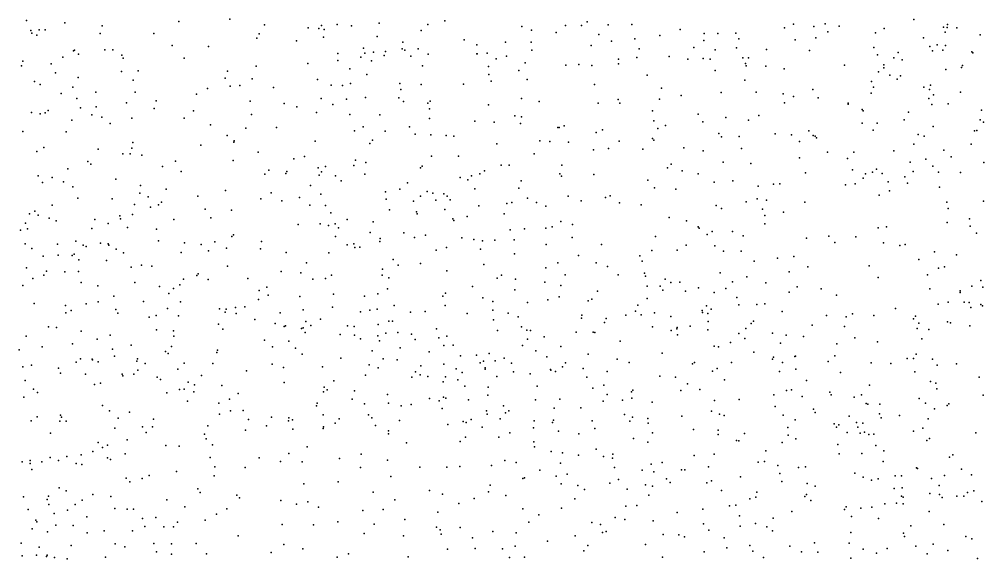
# Model space of a CAD drawing. Header units: metres. Extents: x -25 to 25, y -27.7 to 27.8.
# Drawn here: x 6.006 to 9.101, y 6.952 to 8.684 of the extents above; entities that cross this region are included whole.
import ezdxf

# ---------------------------------------------------------------- set-up
doc = ezdxf.new("R2010")
doc.units = ezdxf.units.M

msp = doc.modelspace()

# ---------------------------------------------------------------- linework, layer by layer
for p in [(6.0294, 8.6798, -26.5691), (6.1527, 8.6727, -17.1274), (6.5182, 8.6764, -0.486), (6.6815, 8.6836, 1.8488), (7.0264, 8.6665, -21.9455), (7.1611, 8.6708, -0.156), (7.317, 8.667, 16.5304), (7.3722, 8.6788, 2.2987), (7.8286, 8.6754, 20.5423), (7.8956, 8.666, 14.3269), (7.9719, 8.6672, 17.6483), (8.4909, 8.6677, 14.1822), (8.5923, 8.6691, 22.0647), (8.8773, 8.6831, -20.8911), (8.9851, 8.6674, 22.391), (6.0432, 8.6475, -15.418), (6.0461, 8.6393, 23.2853), (6.0696, 8.6498, 19.953), (6.0897, 8.6497, -8.1389), (6.2663, 8.6379, -16.8946), (6.2719, 8.6625, -16.5238), (6.4385, 8.6385, -9.3522), (6.7759, 8.6368, -9.7254), (6.7932, 8.6658, -9.9339), (6.9335, 8.6566, -9.0798), (6.9671, 8.6539, 1.9305), (6.9762, 8.6639, 9.4427), (6.9847, 8.6507, -2.6241), (7.0725, 8.663, -2.9639), (7.2964, 8.6476, 16.3407), (7.6188, 8.6605, 2.5735), (7.6502, 8.6487, -10.5241), (7.7295, 8.6413, 20.4126), (7.7594, 8.6641, 14.3996), (7.8106, 8.6635, -5.724), (8.1276, 8.6504, 17.7995), (8.2044, 8.6375, -6.7934), (8.2485, 8.6379, -7.8148), (8.3055, 8.6393, -21.3735), (8.4618, 8.6567, 9.6918), (8.5556, 8.6603, -13.5124), (8.6013, 8.6433, -21.1672), (8.637, 8.662, -18.6017), (8.7545, 8.6404, 9.5441), (8.782, 8.6538, 22.2426), (8.9719, 8.6583, 17.2785), (8.9781, 8.6419, -17.17), (8.984, 8.6575, 14.9534), (9.0154, 8.6562, -20.5779), (6.0629, 8.6322, -20.7488), (6.769, 8.6227, 15.1933), (6.8961, 8.6148, 15.3217), (6.9823, 8.6264, -21.2134), (7.1553, 8.6284, 15.5632), (7.2369, 8.6101, 14.7011), (7.434, 8.618, -22.08), (7.5662, 8.6107, 20.3613), (7.649, 8.6104, -22.0599), (7.8658, 8.6343, 20.9059), (7.907, 8.6135, -21.8805), (7.9815, 8.6207, 2.6712), (8.0623, 8.632, 7.9895), (8.2029, 8.6153, 9.8325), (8.3157, 8.6207, -8.1552), (8.4964, 8.6179, -13.1122), (8.5626, 8.6244, 2.6288), (8.9085, 8.6244, -17.4203), (9.0897, 8.6342, 9.5433), (6.1803, 8.5828, 2.0172), (6.1838, 8.5846, -22.7454), (6.2803, 8.5854, -16.1314), (6.3066, 8.5856, 20.2205), (6.4964, 8.5995, 1.836), (6.6138, 8.5965, 20.4083), (7.0289, 8.5738, -0.4348), (7.1104, 8.5904, 9.8154), (7.115, 8.5745, -20.5819), (7.1427, 8.5777, 2.0142), (7.1814, 8.5802, -22.0984), (7.2347, 8.5886, 8.9795), (7.2433, 8.5844, 20.4587), (7.2864, 8.5888, 15.8354), (7.4742, 8.6016, -20.4206), (7.5077, 8.5744, 0.9382), (7.6513, 8.5848, -20.7078), (7.8411, 8.5997, 17.1751), (7.9953, 8.5893, 9.9481), (8.1708, 8.593, 2.7068), (8.2391, 8.5861, -7.595), (8.3084, 8.592, -13.2995), (8.404, 8.5869, 7.9289), (8.5423, 8.583, -6.0402), (8.7489, 8.5926, 2.5908), (8.8264, 8.5771, 7.8471), (8.9279, 8.5959, 14.6909), (8.9371, 8.5828, -20.1732), (8.9516, 8.602, 2.5556), (8.9701, 8.5843, -17.7201), (8.9782, 8.5997, -7.4884), (9.0636, 8.579, -20.8271), (9.066, 8.5759, 7.8558), (6.0176, 8.5493, 2.2407), (6.1465, 8.5618, 23.1159), (6.1962, 8.5714, -15.8272), (6.3354, 8.5688, -21.413), (6.3392, 8.559, -0.2645), (6.5353, 8.559, -9.6356), (7.0285, 8.5516, 15.4565), (7.1025, 8.5619, 9.6591), (7.1361, 8.5503, -9.3033), (7.1773, 8.5679, 10.1016), (7.2632, 8.5651, -9.5225), (7.3184, 8.5721, 2.1646), (7.4748, 8.5724, 10.1945), (7.4759, 8.5725, 8.5523), (7.5365, 8.5565, -10.2863), (7.5698, 8.5655, -6.1706), (7.6293, 8.5435, 14.5227), (7.9298, 8.5554, 21.2193), (7.9883, 8.5609, -5.9386), (8.0921, 8.5641, 21.4852), (8.1519, 8.5557, -21.6952), (8.2009, 8.5579, 17.6059), (8.2232, 8.5559, 21.6766), (8.3287, 8.5599, 9.7536), (8.3461, 8.5602, 1.7761), (8.7601, 8.5694, 17.2132), (8.8127, 8.5594, -21.1446), (8.8397, 8.5539, 14.3387), (6.0139, 8.5344, 23.5956), (6.1088, 8.5409, 22.8955), (6.1227, 8.5122, -10.5862), (6.3347, 8.516, -11.2143), (6.3877, 8.5182, 20.3488), (6.6743, 8.5175, 15.0847), (6.7668, 8.5331, -21.2462), (6.9321, 8.5412, 20.5263), (7.0669, 8.5243, 9.0649), (7.3001, 8.5343, 16.0517), (7.5123, 8.5324, 2.3716), (7.6099, 8.5194, 16.7737), (7.7607, 8.5361, 2.6374), (7.8025, 8.5382, 1.1572), (7.844, 8.5357, 8.1081), (7.9288, 8.5405, 17.3005), (8.24, 8.5188, -7.2502), (8.3368, 8.5414, 21.8649), (8.3386, 8.5343, 14.3098), (8.4023, 8.5336, 17.466), (8.4604, 8.5242, 22.0433), (8.6541, 8.5368, -18.8334), (8.7637, 8.5146, -12.9045), (8.7811, 8.5278, -7.6061), (8.7813, 8.5379, -6.0021), (8.9794, 8.5226, -12.6966), (9.03, 8.529, -13.6535), (9.0329, 8.5354, 22.6115), (6.0548, 8.4835, -10.7916), (6.195, 8.4965, -16.7262), (6.3713, 8.4884, -20.6513), (6.6673, 8.4946, 20.5244), (6.7534, 8.4927, 14.929), (6.963, 8.4909, 1.8677), (7.1214, 8.5062, 14.7435), (7.5136, 8.5062, 20.5099), (7.5208, 8.4855, -10.8379), (7.6367, 8.4905, -5.8202), (8.0208, 8.504, 17.4443), (8.3347, 8.4882, 2.7561), (8.7414, 8.4843, 22.3409), (8.8001, 8.5039, -19.3015), (8.8237, 8.491, -19.5705), (8.8342, 8.5022, -19.9157), (6.0738, 8.4744, 20.1603), (6.1778, 8.4657, -16.3111), (6.3786, 8.4501, 1.8317), (6.6107, 8.4613, -20.6446), (6.6829, 8.4695, -8.6348), (6.7141, 8.4707, 1.7931), (6.8224, 8.4648, 15.3146), (7.0073, 8.4722, -2.8439), (7.0435, 8.4708, 9.3226), (7.069, 8.4779, -20.8813), (7.227, 8.4772, 8.7888), (7.2307, 8.4588, 9.8547), (7.2961, 8.4738, 10.1571), (7.4323, 8.4755, -20.6902), (7.8524, 8.4742, 10.0592), (8.0678, 8.4627, 14.3791), (8.3711, 8.4502, -21.6147), (8.5529, 8.4587, 9.5855), (8.7477, 8.4656, 2.1444), (8.9092, 8.4661, 22.543), (8.9274, 8.4579, 2.8572), (8.9308, 8.4724, 14.4763), (9.0263, 8.4495, -17.5488), (6.141, 8.4457, 23.5486), (6.1909, 8.4291, -11.0444), (6.2521, 8.4492, 23.1545), (6.4458, 8.4221, 20.4864), (6.5752, 8.4432, -22.6567), (6.7472, 8.4213, -3.0181), (6.9748, 8.4296, 20.6325), (7.0565, 8.4271, 8.9434), (7.1173, 8.4323, 1.952), (7.2239, 8.4312, -0.1958), (7.2391, 8.4201, 0.1685), (7.3252, 8.4208, 16.3785), (7.6183, 8.4298, 2.4644), (7.6745, 8.4193, 10.1846), (7.9281, 8.4263, 14.438), (8.061, 8.4276, 8.0575), (8.1303, 8.4389, 21.5703), (8.2591, 8.4489, 17.4658), (8.4575, 8.444, 1.9941), (8.4906, 8.4356, 17.2459), (8.5705, 8.432, 14.3655), (8.7399, 8.4466, -13.4389), (8.9254, 8.429, -18.2228), (8.9405, 8.4408, 9.3771), (6.0994, 8.3909, -22.9068), (6.2023, 8.3998, 20.3236), (6.2527, 8.4024, 22.9458), (6.3499, 8.4151, -9.5362), (6.4396, 8.3977, -8.1738), (6.5657, 8.3901, -21.1886), (6.8562, 8.4129, -3.254), (6.8974, 8.4024, -22.3925), (7.0125, 8.4106, -11.1993), (7.3169, 8.4144, 2.1041), (7.3225, 8.3967, -9.8833), (7.512, 8.409, 10.2696), (7.8645, 8.4142, 2.6775), (7.9332, 8.4142, 17.1569), (8.0385, 8.3894, -6.1045), (8.4615, 8.416, 2.8243), (8.6662, 8.411, -13.2415), (8.6668, 8.4146, -21.4342), (8.7109, 8.3936, 17.0281), (8.7141, 8.3898, 7.898), (8.9352, 8.4102, 16.9886), (8.9872, 8.4127, 2.9931), (9.0939, 8.3924, 9.0107), (6.0455, 8.3842, -9.1953), (6.0731, 8.3801, 2.1005), (6.0894, 8.3835, -20.7509), (6.1753, 8.3602, 1.9858), (6.2386, 8.3775, -8.0326), (6.2714, 8.3693, 23.3479), (6.368, 8.3666, -21.2889), (6.5358, 8.3658, -0.303), (6.752, 8.3783, -0.5302), (6.9604, 8.3849, -0.6735), (7.0673, 8.3778, 15.5942), (7.1632, 8.377, 20.6664), (7.323, 8.3657, -22.3109), (7.468, 8.3568, 8.461), (7.5971, 8.3739, 8.3698), (7.6179, 8.3701, 20.6723), (8.0429, 8.3572, 21.3941), (8.1848, 8.3786, -6.8908), (8.2741, 8.3689, -21.7845), (8.3467, 8.3595, -7.8288), (8.3799, 8.3744, 9.728), (8.846, 8.3608, -13.1451), (8.8598, 8.3854, -21.3157), (9.0899, 8.3606, 7.9443), (6.2983, 8.3496, -10.3305), (6.6195, 8.3447, 15.1461), (6.733, 8.3345, 14.8487), (6.8317, 8.3365, 20.708), (7.1101, 8.3381, -9.5013), (7.2583, 8.3381, 16.0287), (7.5303, 8.3536, 16.6503), (7.6146, 8.3488, -10.4736), (7.7344, 8.3363, 16.8527), (7.7392, 8.3364, 2.5828), (7.7549, 8.3421, 8.2897), (7.8774, 8.3287, 21.0897), (8.0555, 8.3328, 14.5179), (8.0804, 8.3428, -6.6709), (8.2003, 8.355, 21.7387), (8.7111, 8.3502, 22.4119), (8.7463, 8.3282, 2.9604), (8.759, 8.3504, -19.0052), (8.9392, 8.3399, -13.4849), (9.0722, 8.3259, -13.0858), (9.0795, 8.3264, 8.7689), (9.1002, 8.3534, 14.6772), (6.0178, 8.3237, 22.541), (6.1565, 8.322, 22.6896), (6.673, 8.311, 20.6973), (7.0822, 8.3253, -0.508), (7.14, 8.2953, 14.7083), (7.1803, 8.325, 9.5245), (7.2772, 8.3148, 9.7439), (7.3272, 8.3124, 10.0647), (7.3761, 8.311, 10.3076), (7.4006, 8.3082, 0.7918), (7.8579, 8.32, 1.1803), (8.0383, 8.3014, 8.1594), (8.0429, 8.2959, 1.3744), (8.2514, 8.3173, -7.6326), (8.2596, 8.3063, 8.064), (8.317, 8.3076, 14.5223), (8.4318, 8.3156, -6.1897), (8.4848, 8.3126, 14.4927), (8.5405, 8.3255, 17.0885), (8.5544, 8.3107, 22.284), (8.5607, 8.3086, -7.5914), (8.5648, 8.3031, 2.889), (8.8909, 8.314, 8.7366), (8.9107, 8.308, 14.394), (6.085, 8.2722, 23.999), (6.2593, 8.2672, 23.6441), (6.3679, 8.27, 20.5807), (6.3707, 8.2878, -9.7516), (6.5889, 8.2797, 14.9339), (6.6944, 8.2895, -11.248), (6.6955, 8.2936, -20.9307), (6.9557, 8.293, -3.577), (7.1315, 8.2852, 8.7585), (7.5383, 8.2838, 14.6109), (7.6771, 8.294, -6.2524), (7.7088, 8.2919, -22.2923), (7.769, 8.2891, 10.2002), (7.8495, 8.2651, 16.9921), (7.8975, 8.2686, 8.2861), (7.9313, 8.292, 10.0833), (8.0072, 8.2664, 17.1619), (8.1393, 8.2711, 17.253), (8.3242, 8.269, 22.0138), (8.5103, 8.2913, -21.6642), (8.8766, 8.2832, 16.8968), (9.0607, 8.2825, 16.901), (6.0627, 8.2588, 20.3269), (6.3387, 8.2521, 1.8666), (6.3621, 8.2513, 23.1955), (6.3998, 8.2471, -0.1807), (6.7727, 8.2572, -3.4005), (6.8877, 8.2359, -20.7047), (6.9216, 8.2435, 9.0501), (7.3288, 8.2445, 16.3484), (7.4153, 8.2439, 10.4713), (7.6589, 8.2515, 16.7387), (8.201, 8.2612, 9.8958), (8.5101, 8.2392, 9.596), (8.6003, 8.2571, 8.9538), (8.6644, 8.237, 16.9254), (8.6846, 8.2574, 8.7453), (8.8125, 8.2618, 7.9585), (8.9158, 8.2347, -19.4786), (8.9733, 8.2632, -5.9429), (8.9971, 8.2427, 8.0433), (6.1626, 8.2038, 2.0342), (6.2258, 8.2276, 23.8524), (6.2364, 8.2185, 20.516), (6.4655, 8.2112, -21.092), (6.5078, 8.2287, 1.8136), (6.6931, 8.2301, -3.1623), (6.9654, 8.2069, -8.8505), (6.9887, 8.2113, 8.8972), (7.0794, 8.2143, 9.2946), (7.0852, 8.2317, -22.4153), (7.1179, 8.2236, 20.8146), (7.2942, 8.2073, -9.9702), (7.2994, 8.2125, -0.2877), (7.5531, 8.2156, -10.2934), (7.578, 8.2155, 2.3425), (7.7476, 8.2151, 20.9487), (8.0867, 8.2068, 10.0112), (8.0981, 8.2187, -22.0432), (8.2656, 8.2254, 2.8406), (8.3542, 8.2206, 2.0168), (8.7572, 8.2031, 14.4938), (8.8651, 8.2251, 8.5552), (8.9383, 8.2123, 22.7417), (9.1013, 8.2238, -13.5915), (6.0667, 8.1817, -10.8061), (6.1113, 8.1755, -22.9874), (6.5261, 8.1952, 15.1809), (6.7944, 8.1864, 20.8342), (6.8068, 8.1994, -2.8123), (6.8613, 8.1891, -8.5673), (6.8646, 8.1953, 14.7478), (6.9684, 8.1831, 1.8704), (6.9764, 8.1945, 15.5897), (7.0206, 8.1811, -9.1676), (7.1148, 8.187, 15.7738), (7.4213, 8.1755, -22.4276), (7.457, 8.1816, -10.9333), (7.4847, 8.188, 8.5628), (7.4996, 8.1972, 20.8344), (7.7412, 8.1876, 8.469), (7.7461, 8.1797, 2.5676), (7.8501, 8.1856, 14.6628), (8.1331, 8.1977, 14.6631), (8.1846, 8.1878, -7.2496), (8.5295, 8.191, 9.2819), (8.6804, 8.2005, 8.588), (8.7149, 8.1732, -7.2988), (8.7216, 8.188, -21.5883), (8.7445, 8.1935, 2.2923), (8.7756, 8.1884, -18.6962), (8.8483, 8.1783, 8.3452), (8.8748, 8.1949, -18.4804), (8.9565, 8.1934, -7.1606), (9.0271, 8.1915, 8.412), (6.0808, 8.1597, 2.1592), (6.1484, 8.1618, -10.5237), (6.1786, 8.1464, 24.1156), (6.316, 8.1703, -10.1903), (6.3955, 8.1504, 14.9904), (6.9408, 8.1504, -11.2458), (7.0394, 8.1652, 14.6973), (7.2518, 8.1592, 16.1101), (7.4456, 8.1686, 14.6558), (7.6089, 8.1414, 16.6244), (7.617, 8.1657, 10.433), (8.0231, 8.1673, -6.8084), (8.0453, 8.143, 2.8179), (8.2359, 8.1608, 21.8794), (8.2959, 8.1647, 17.1459), (8.3773, 8.1485, 8.1541), (8.4262, 8.1543, 17.0388), (8.4467, 8.1559, 14.66), (8.6573, 8.1527, 8.1486), (8.689, 8.1557, 8.3496), (8.7947, 8.1621, 22.5937), (8.8568, 8.1575, 3.0958), (8.9593, 8.1447, 16.8193), (6.194, 8.1097, -7.9238), (6.3932, 8.1261, -11.1496), (6.4196, 8.1139, 23.3079), (6.4779, 8.138, -8.1263), (6.5796, 8.1165, -20.8545), (6.6678, 8.1341, 14.7755), (6.8151, 8.1268, 15.4664), (6.9057, 8.1117, -22.5935), (6.9738, 8.122, 20.9224), (7.1816, 8.1296, 9.4293), (7.2274, 8.1385, 20.9052), (7.2941, 8.116, 9.6275), (7.3151, 8.1311, 0.5088), (7.3332, 8.1252, 2.1029), (7.3684, 8.1235, 10.1854), (7.3795, 8.1156, 10.6761), (7.4682, 8.1392, 2.2254), (7.6369, 8.1095, 0.9612), (7.7681, 8.1158, 10.3439), (7.8878, 8.1113, 8.4786), (7.9025, 8.1168, -22.2552), (8.1129, 8.1384, 17.1463), (8.7653, 8.1195, -6.0827), (8.7985, 8.1335, -18.9499), (6.1115, 8.0876, -9.3179), (6.3045, 8.107, 22.749), (6.3759, 8.0897, 23.6219), (6.4277, 8.0808, 1.9016), (6.4535, 8.088, -20.6477), (6.4629, 8.0966, -22.8568), (6.7819, 8.1071, -3.549), (6.8493, 8.1005, -3.0518), (6.9384, 8.0874, 9.004), (6.9889, 8.0856, -0.5516), (7.1835, 8.1067, 10.7114), (7.2713, 8.1004, 10.4262), (7.3434, 8.1032, 16.2788), (7.3886, 8.1047, 20.9313), (7.4809, 8.0845, 0.7858), (7.5711, 8.0922, 14.7206), (7.5867, 8.0953, 20.9439), (7.666, 8.0961, 2.4633), (7.6963, 8.0837, -6.3502), (7.8093, 8.1014, 16.8649), (7.9329, 8.095, 21.1598), (8.0017, 8.0878, 14.7804), (8.243, 8.0865, 9.9611), (8.3386, 8.098, 2.8979), (8.3742, 8.1078, 9.8144), (8.4047, 8.1032, -21.8562), (8.5275, 8.0963, 9.5324), (8.9831, 8.0971, 2.5139), (9.1004, 8.0997, 3.146), (6.0386, 8.0597, 24.4109), (6.0562, 8.0679, -24.4442), (6.0667, 8.055, 20.4985), (6.3288, 8.0533, 24.0425), (6.3694, 8.0574, 23.7967), (6.6028, 8.0739, -2.9256), (6.6878, 8.0706, -22.7574), (7.0066, 8.063, -3.3479), (7.1939, 8.0716, 15.9936), (7.2811, 8.0662, 14.6576), (7.2827, 8.0593, -11.1417), (7.3721, 8.0731, 9.9231), (7.4431, 8.0502, -10.1931), (7.5621, 8.0592, 8.6617), (8.0914, 8.047, 21.4427), (8.2599, 8.0762, 8.3021), (8.3912, 8.0747, 8.9368), (8.3987, 8.0544, -7.3536), (8.4585, 8.0649, 9.3424), (8.9876, 8.0762, 14.4961), (6.0263, 8.0292, -23.9315), (6.1018, 8.0451, -21.2192), (6.1247, 8.0366, 22.4928), (6.249, 8.0406, -9.5114), (6.2912, 8.0285, -0.1125), (6.3308, 8.0436, -21.0357), (6.5023, 8.0414, 20.8411), (6.6215, 8.0463, 15.3471), (6.9011, 8.0249, -0.3684), (6.9718, 8.0274, 1.917), (6.9982, 8.0214, -3.6248), (7.0195, 8.0276, 9.1456), (7.059, 8.0413, -8.7372), (7.1416, 8.0333, -0.411), (7.398, 8.0427, 8.7043), (7.4003, 8.038, 0.0004), (7.7169, 8.0171, 21.0485), (7.7444, 8.035, 14.7848), (7.7813, 8.0255, -6.6321), (8.1477, 8.037, 10.0871), (8.1848, 8.0172, 21.814), (8.399, 8.0277, 14.8002), (8.7892, 8.0176, 16.7925), (8.9844, 8.0319, -19.5179), (9.0555, 8.0435, -5.8475), (9.0574, 8.0197, 22.8789), (6.0098, 8.0071, 2.6753), (6.0324, 8.0114, 2.4327), (6.2387, 8.0122, -20.7301), (6.3539, 8.0153, 14.8084), (6.4471, 8.0102, 23.4778), (6.6884, 7.9866, 1.885), (6.6939, 7.9921, 14.6836), (7.0214, 7.9866, 14.6148), (7.0307, 8.0139, -9.5927), (7.1319, 7.9998, 9.3052), (7.2407, 7.9987, 21.068), (7.3096, 7.9907, 16.1386), (7.5816, 8.0075, -22.4931), (7.6278, 8.0114, -10.4329), (7.6957, 8.0135, 10.6065), (8.0485, 7.9864, 1.539), (8.1879, 8.0133, 2.8826), (8.2136, 7.9932, 14.8652), (8.2303, 8.0023, -6.213), (8.2952, 8.0022, 8.5165), (8.3292, 7.9884, 9.0714), (8.6038, 7.9881, 14.7643), (8.6906, 7.9853, 22.5226), (8.7622, 8.014, 14.6438), (9.0781, 7.9975, 2.7419), (6.0255, 7.9634, -24.7304), (6.1285, 7.9619, 24.5035), (6.1878, 7.9714, 14.8084), (6.2112, 7.9587, 20.724), (6.221, 7.9542, 2.1381), (6.2667, 7.9648, -10.169), (6.2913, 7.9625, 24.4233), (6.2939, 7.9584, -9.7776), (6.4526, 7.9723, 22.9689), (6.5362, 7.9663, 24.1277), (6.5898, 7.961, 20.9471), (6.6342, 7.9697, -3.1997), (6.7836, 7.971, 21.0241), (7.058, 7.9603, -8.5089), (7.08, 7.9629, 15.7745), (7.1637, 7.9702, 2.0157), (7.1649, 7.9798, 10.825), (7.2741, 7.9832, 9.5386), (7.4269, 7.9825, 2.2002), (7.465, 7.9773, 14.7193), (7.4932, 7.9724, 10.8654), (7.5321, 7.9743, -10.9018), (7.5943, 7.976, 16.4924), (7.6972, 7.9605, 2.5342), (7.7806, 7.9837, 16.7639), (7.8743, 7.9611, 10.4498), (8.1459, 7.9588, 8.5452), (8.2385, 7.9571, 8.7112), (8.5328, 7.9809, 16.88), (8.623, 7.9678, -7.1734), (8.7802, 7.9658, 3.0542), (8.8316, 7.9577, 22.665), (8.8494, 7.9606, -21.5827), (6.0462, 7.9475, 15.1236), (6.0827, 7.9238, -10.8988), (6.1306, 7.9261, 2.3131), (6.1764, 7.9253, -20.9502), (6.1828, 7.9294, -22.9845), (6.3171, 7.9459, 15.2209), (6.3406, 7.9345, -7.9861), (6.5254, 7.9347, 23.9165), (6.6133, 7.9402, -8.1571), (6.6712, 7.9496, 24.3655), (6.78, 7.9471, 15.4865), (6.8628, 7.9349, -11.2781), (6.9992, 7.9344, -9.3632), (7.083, 7.9509, 21.1132), (7.0989, 7.9528, -9.8402), (7.344, 7.9422, 9.7017), (7.3776, 7.9515, 10.0214), (7.4864, 7.9455, 16.3342), (7.595, 7.9306, 2.3974), (7.8007, 7.9257, 10.6937), (7.9979, 7.9244, 2.8783), (8.0363, 7.9421, 21.297), (8.1175, 7.9432, 1.7545), (8.2659, 7.9398, 21.9952), (8.3226, 7.9399, 9.9971), (8.9434, 7.9375, 3.0893), (9.0143, 7.928, 16.7608), (6.1978, 7.9114, -24.1469), (6.2864, 7.9095, 22.6386), (6.3986, 7.895, -11.185), (6.928, 7.902, 21.1316), (7.2058, 7.9129, -22.703), (7.2224, 7.8941, 15.8989), (7.2941, 7.9002, 10.3506), (7.4975, 7.8965, 8.7644), (7.735, 7.9022, 10.9125), (7.8576, 7.902, 21.1586), (8.0052, 7.9069, 14.9334), (8.365, 7.9073, 2.1493), (8.4392, 7.9169, 2.9911), (8.4919, 7.9225, 22.3329), (8.8934, 7.9127, -18.5052), (6.0292, 7.8855, 24.7423), (6.0852, 7.8623, -7.8977), (6.0938, 7.8751, 2.5936), (6.1521, 7.8734, 22.4801), (6.196, 7.874, 24.6535), (6.3657, 7.8886, 20.8855), (6.4313, 7.8908, 2.0141), (6.5765, 7.8615, 1.9691), (6.5808, 7.8663, 14.6139), (6.6745, 7.8912, 23.9533), (6.8469, 7.8739, 24.0595), (6.9098, 7.8694, 14.5619), (7.0084, 7.8621, -9.0747), (7.1711, 7.862, 10.5123), (7.1715, 7.8812, 8.8538), (7.3781, 7.8767, 10.9268), (7.5542, 7.8626, 21.168), (7.6959, 7.8861, 8.7448), (7.7586, 7.8638, -6.8456), (7.8937, 7.8905, 16.8525), (7.9277, 7.863, 10.869), (8.0126, 7.8685, 11.0939), (8.256, 7.87, 2.9622), (8.4766, 7.8727, 14.9281), (8.5371, 7.8894, 2.3717), (8.7333, 7.8922, 2.6499), (8.9212, 7.8633, 14.6835), (8.9565, 7.8844, 22.7818), (8.9758, 7.8891, -19.252), (6.0502, 7.8518, -0.1163), (6.2049, 7.8389, 14.701), (6.3776, 7.8385, 14.6517), (6.5218, 7.8315, 15.3506), (6.5337, 7.8494, 24.699), (6.6122, 7.8485, -22.895), (6.7393, 7.8521, 24.6396), (6.9486, 7.8494, 24.4106), (6.989, 7.8522, -0.0412), (7.1925, 7.8536, -0.2244), (7.5398, 7.8525, -22.6286), (7.5984, 7.8496, 14.8621), (7.6924, 7.8397, 16.4794), (8.0164, 7.8594, 8.7033), (8.0792, 7.8497, -7.1822), (8.0977, 7.8384, 11.2698), (8.1258, 7.8403, 21.5399), (8.2949, 7.8415, 16.9537), (8.3412, 7.8567, 11.386), (8.4019, 7.8375, 9.4992), (8.7631, 7.8547, 14.823), (9.0917, 7.8457, 12.0947), (6.0179, 7.8294, 15.2508), (6.2586, 7.8287, -24.3316), (6.4566, 7.8259, 22.8902), (6.4857, 7.8032, 21.0062), (6.5017, 7.8195, 23.1049), (6.7762, 7.8128, -3.4825), (6.8011, 7.8238, 1.973), (7.0149, 7.8018, 24.1425), (7.1565, 7.8026, 15.7428), (7.1882, 7.8185, 21.2657), (7.374, 7.8051, 2.2229), (7.461, 7.8259, 0.2941), (7.5962, 7.8153, 16.3162), (7.7443, 7.8292, 2.7101), (7.8615, 7.8113, 1.2703), (8.0208, 7.8275, 16.9376), (8.0635, 7.8272, -6.163), (8.072, 7.8146, 10.6091), (8.1442, 7.8113, 15.0101), (8.1862, 7.8218, 10.3249), (8.236, 7.8065, 1.9774), (8.2742, 7.82, 11.1285), (8.4773, 7.8078, 16.8413), (8.5029, 7.8245, 9.6761), (8.5794, 7.8187, -6.0918), (8.9287, 7.8182, 2.895), (9.0256, 7.8068, 11.9244), (9.0261, 7.8123, 11.6373), (9.0633, 7.8267, -21.4049), (9.0987, 7.8238, 3.0209), (6.0544, 7.7714, 22.4096), (6.2211, 7.7708, 20.8756), (6.2598, 7.7767, -0.0535), (6.3102, 7.7949, 15.2993), (6.4051, 7.7779, 24.8377), (6.5237, 7.7772, 23.5737), (6.7739, 7.7839, 21.1834), (6.8048, 7.7978, 0.1398), (6.9064, 7.7938, 24.6381), (7.1138, 7.7955, 9.0135), (7.3656, 7.795, 9.999), (7.4936, 7.7893, 0.0781), (7.5264, 7.7779, -0.1571), (7.6375, 7.7746, 2.5611), (7.7026, 7.7838, 21.2193), (7.7389, 7.7931, 14.9609), (7.8314, 7.7801, 2.8912), (7.8441, 7.7849, -6.1987), (8.021, 7.7873, 21.2881), (8.3095, 7.7909, -7.1776), (8.399, 7.7701, 10.0787), (8.6288, 7.7987, 3.0377), (8.9548, 7.7697, -19.0731), (8.9874, 7.7753, -5.7763), (9.0386, 7.7755, 12.2343), (9.0551, 7.7746, 22.863), (6.155, 7.7648, 24.9112), (6.1553, 7.7415, -9.7013), (6.1727, 7.7487, 2.8798), (6.316, 7.7527, 2.2398), (6.3226, 7.7407, 24.9843), (6.4816, 7.7553, 2.098), (6.6491, 7.7544, 25.5736), (6.6666, 7.7435, 25.1016), (6.6699, 7.7538, 24.9271), (6.6998, 7.7592, 25.3367), (6.7018, 7.7391, -11.3106), (6.7296, 7.7605, 14.5079), (6.8435, 7.7413, 24.8795), (6.9172, 7.7507, 21.2562), (7.0113, 7.7595, 10.7576), (7.1014, 7.7449, 2.1071), (7.1312, 7.7505, 24.427), (7.1548, 7.7532, -8.2967), (7.2097, 7.7652, -11.3204), (7.2617, 7.7435, 9.3046), (7.3083, 7.7457, 15.7889), (7.3725, 7.7649, 9.8081), (7.444, 7.7399, -10.2702), (7.5263, 7.7505, 0.5993), (7.5755, 7.7405, 11.0042), (7.9839, 7.747, 2.9932), (7.9913, 7.7657, 1.5399), (8.0447, 7.7418, 24.7452), (8.1974, 7.7493, 10.4923), (8.1984, 7.7425, 9.1001), (8.2118, 7.7636, 10.958), (8.2157, 7.7396, 24.6894), (8.2263, 7.7529, 11.4399), (8.315, 7.7669, 9.3392), (8.3733, 7.7679, 22.1973), (8.455, 7.7456, 11.5298), (8.6802, 7.7385, 11.4624), (8.8181, 7.7559, 3.0481), (9.0595, 7.7589, 11.4848), (9.0923, 7.7679, -18.1262), (9.0973, 7.7638, -19.384), (6.4232, 7.728, 25.5057), (6.4457, 7.7325, 25.1751), (6.5174, 7.7315, 23.3429), (6.7622, 7.7204, 15.4084), (6.8274, 7.7068, -9.3036), (6.9255, 7.7138, 25.2205), (6.9731, 7.7208, 25.4809), (7.1927, 7.7151, 10.4087), (7.204, 7.7148, 14.6257), (7.5282, 7.7193, -11.0706), (7.6072, 7.7286, 8.8321), (7.8108, 7.7241, -22.4986), (7.8117, 7.7344, 11.1223), (7.8847, 7.7106, -7.0941), (7.8898, 7.7234, 15.0301), (7.953, 7.7343, 8.7823), (8.0019, 7.7355, 24.9008), (8.0971, 7.7299, 1.7242), (8.2173, 7.7141, 10.6704), (8.3548, 7.7072, 24.94), (8.3626, 7.7145, 24.7756), (8.5967, 7.7334, 11.3023), (8.6599, 7.7282, 14.9913), (8.7485, 7.7335, 11.6845), (8.8763, 7.7219, 16.6999), (8.8823, 7.7307, 11.8252), (8.8929, 7.7085, 11.4117), (8.985, 7.7129, -18.3101), (8.995, 7.7096, 14.7838), (6.1005, 7.6966, -10.3693), (6.1255, 7.6948, 25.2957), (6.2046, 7.6825, 22.4986), (6.4469, 7.6868, 14.5296), (6.5012, 7.6836, 0.198), (6.6451, 7.7047, -8.097), (6.659, 7.689, 25.7971), (6.8565, 7.6978, -23.0041), (6.8603, 7.6996, 2.082), (6.9115, 7.6917, 25.6943), (6.9177, 7.6934, 23.8169), (6.924, 7.6782, -8.9113), (6.9418, 7.7005, 25.0084), (7.0601, 7.6998, 23.9588), (7.0808, 7.6973, 10.5531), (7.1577, 7.7036, 0.0791), (7.1827, 7.6765, 24.0962), (7.2206, 7.6785, 24.6017), (7.345, 7.6898, -0.0791), (7.5411, 7.6845, 16.0033), (7.6183, 7.6968, 14.9616), (7.635, 7.6859, 0.8778), (7.6468, 7.6844, -10.4492), (7.7937, 7.6793, 24.983), (7.8483, 7.679, 24.622), (7.8536, 7.6781, 16.6245), (8.0381, 7.6968, -22.1827), (8.0988, 7.6849, 21.4201), (8.1168, 7.6902, 25.1355), (8.1175, 7.6947, 8.9526), (8.1596, 7.6991, 24.5481), (8.2163, 7.6875, 21.856), (8.3379, 7.691, 10.3301), (8.4236, 7.6767, 24.6228), (8.5509, 7.7015, 11.663), (8.6545, 7.6976, 2.7866), (8.8875, 7.691, -21.5744), (8.925, 7.6882, 12.04), (9.0568, 7.6994, 12.4888), (6.0287, 7.6662, -24.9609), (6.2557, 7.6573, 25.648), (6.2977, 7.6702, -24.0968), (6.5018, 7.6667, 22.9582), (6.7929, 7.6537, 23.7235), (6.8712, 7.6511, -9.689), (7.036, 7.672, -8.7179), (7.0819, 7.6702, 14.5411), (7.1015, 7.6581, -9.9961), (7.1568, 7.6678, -23.0294), (7.1621, 7.6513, 15.4816), (7.2649, 7.6735, 15.605), (7.277, 7.656, -10.152), (7.3525, 7.6609, 14.7781), (7.3785, 7.6669, 9.448), (7.6372, 7.6574, 21.2971), (7.6902, 7.6649, 24.7802), (7.935, 7.6507, 11.2517), (8.1182, 7.6708, 16.8708), (8.2885, 7.6464, 16.8572), (8.3156, 7.6754, 24.5067), (8.3352, 7.6594, 9.4515), (8.4676, 7.6701, 9.6343), (8.523, 7.6657, 9.8169), (8.6877, 7.6609, -6.8889), (8.7608, 7.6481, 11.8757), (8.9022, 7.6576, -18.8742), (6.0063, 7.6224, 20.8264), (6.0801, 7.6324, 3.0495), (6.1773, 7.6416, 15.348), (6.3051, 7.6245, -24.5483), (6.3658, 7.6374, 22.6629), (6.4756, 7.6175, 25.8571), (6.4952, 7.6332, 2.2278), (6.6399, 7.6147, -9.5105), (6.6422, 7.6216, -8.7961), (6.8189, 7.6327, 14.4396), (6.8928, 7.6282, 15.3559), (7.1383, 7.6193, 25.5206), (7.2286, 7.6293, 24.7868), (7.3222, 7.6164, 10.922), (7.3688, 7.6368, 9.9509), (7.3988, 7.6383, 15.6726), (7.6217, 7.6365, 24.9352), (7.6641, 7.6191, 2.9731), (7.7437, 7.633, -6.4278), (8.2364, 7.6344, 3.0678), (8.2507, 7.6329, -21.9705), (8.3634, 7.6152, 2.2331), (8.4494, 7.6439, 16.8179), (8.6302, 7.6424, -5.9715), (6.1892, 7.5828, 25.8043), (6.2032, 7.5939, -24.794), (6.2403, 7.5933, 20.995), (6.2411, 7.5902, -22.9644), (6.2594, 7.5842, -11.1904), (6.3118, 7.6025, 2.8136), (6.3832, 7.5865, 21.0721), (6.3855, 7.5942, 2.4183), (6.4841, 7.6111, -8.9857), (6.9142, 7.6093, -8.1885), (7.0379, 7.5965, 21.4051), (7.174, 7.5943, 25.2011), (7.2195, 7.5902, 24.9523), (7.4218, 7.6037, 9.2951), (7.4733, 7.6055, 24.8432), (7.4958, 7.5866, 0.4569), (7.514, 7.6108, 24.5733), (7.5337, 7.5874, 8.9665), (7.5624, 7.5957, 15.8432), (7.699, 7.6003, -10.6875), (7.8319, 7.6085, 1.3668), (7.9248, 7.5932, 25.2675), (8.0695, 7.6124, 11.4177), (8.4238, 7.5934, 25.1515), (8.4265, 7.5996, 10.8786), (8.4952, 7.6015, 24.492), (8.4976, 7.603, 3.0689), (8.6021, 7.5855, 24.8745), (8.6237, 7.6036, 22.4638), (8.8557, 7.5946, -5.7573), (8.8765, 7.595, 15.0043), (8.8848, 7.6088, 12.1775), (8.9372, 7.5926, 2.9773), (6.0181, 7.5688, 25.8275), (6.0454, 7.5733, -9.8741), (6.1319, 7.5641, 0.0198), (6.3869, 7.5579, 14.469), (6.4105, 7.5787, -8.684), (6.5148, 7.5605, -8.4432), (6.5357, 7.5798, 23.2742), (6.6271, 7.5787, -23.0582), (6.7359, 7.5551, 25.9885), (6.8178, 7.5763, -8.4395), (6.8542, 7.566, 2.2114), (6.9793, 7.5678, 25.8926), (7.1287, 7.5748, 25.7077), (7.1577, 7.5655, 10.8508), (7.2776, 7.5524, 10.1721), (7.2944, 7.5719, 15.4443), (7.3691, 7.5768, 24.2593), (7.4087, 7.5622, 21.4195), (7.4856, 7.5806, 24.9958), (7.5014, 7.5652, 24.3839), (7.5014, 7.5609, 2.6916), (7.5859, 7.5805, 11.0115), (7.5926, 7.5521, -22.8869), (7.7109, 7.5593, 8.9087), (7.7121, 7.5574, 24.4326), (7.7267, 7.5532, 16.0922), (7.7491, 7.5687, -22.6956), (7.7594, 7.5808, 15.0686), (7.8156, 7.5624, 11.1653), (7.8927, 7.5536, 21.3173), (7.9636, 7.5824, 3.1161), (8.1669, 7.5777, 25.3135), (8.1727, 7.5822, 21.6707), (8.2311, 7.5544, 24.3271), (8.2459, 7.5632, 1.9441), (8.2922, 7.5822, 15.1556), (8.4457, 7.5529, 10.4498), (8.4551, 7.5819, 15.1478), (8.4986, 7.5608, 22.3366), (8.74, 7.5815, 16.6959), (8.8029, 7.5795, 11.2102), (8.8806, 7.5519, 12.367), (8.9519, 7.5734, 22.764), (9.0136, 7.5783, 11.2638), (6.0248, 7.5241, -23.638), (6.1381, 7.5484, -8.1349), (6.2183, 7.5444, -23.8624), (6.336, 7.5443, 15.3353), (6.3391, 7.5393, 0.2193), (6.3744, 7.5443, 3.0504), (6.4485, 7.5348, -8.1286), (6.4595, 7.5277, 22.7859), (6.5913, 7.5406, 15.2609), (7.0156, 7.5232, 23.717), (7.1173, 7.5411, 15.2456), (7.2657, 7.5356, 23.9891), (7.2932, 7.5425, 25.3404), (7.317, 7.5376, 0.1948), (7.3743, 7.5367, 14.9084), (7.4133, 7.5269, -11.3455), (7.4275, 7.5499, 9.6911), (7.5386, 7.5368, 3.0409), (7.6463, 7.5454, 25.2263), (7.8274, 7.5356, 3.1742), (8.0617, 7.5388, 15.1615), (8.1123, 7.5348, 21.4823), (8.2697, 7.527, 21.9046), (8.5329, 7.5248, 10.2991), (8.6417, 7.5501, 11.9031), (8.9307, 7.5214, 12.5211), (9.0867, 7.5347, 2.9043), (6.0516, 7.497, -8.5158), (6.2481, 7.5117, -9.1702), (6.2669, 7.5162, 25.9954), (6.5208, 7.495, 23.0193), (6.5351, 7.4969, -9.7022), (6.5485, 7.5187, 23.4203), (6.5689, 7.5105, 26.0279), (6.6558, 7.5086, 2.3198), (6.8564, 7.5176, 21.3645), (6.9852, 7.5029, 10.5842), (6.9947, 7.4947, 15.0916), (7.0822, 7.4913, 10.4472), (7.3662, 7.5198, -23.1263), (7.4357, 7.5057, 15.4248), (7.5111, 7.5035, 9.4471), (7.6684, 7.5064, -10.9993), (7.8465, 7.5, 16.329), (7.8821, 7.5092, 15.1451), (7.9752, 7.4939, 25.4214), (8.1291, 7.4927, 9.1737), (8.1503, 7.5142, 16.7778), (8.1906, 7.4959, 11.6095), (8.4682, 7.4925, -5.9138), (8.4843, 7.4942, 11.8467), (8.735, 7.5096, 3.0505), (8.9475, 7.5158, 3.0696), (8.9511, 7.4976, 16.6337), (6.0214, 7.4705, -10.6933), (6.0648, 7.4858, -10.1083), (6.4802, 7.4845, 2.6308), (6.5664, 7.4877, 21.2287), (6.6814, 7.464, 0.4379), (6.7086, 7.4827, 14.3829), (6.9825, 7.4883, 10.7688), (7.0745, 7.4646, 14.6568), (7.1882, 7.4796, 2.4427), (7.3228, 7.4663, 2.6388), (7.3533, 7.4594, 3.3091), (7.3682, 7.4709, 2.996), (7.3747, 7.4672, 15.2639), (7.4482, 7.4619, 15.1066), (7.5095, 7.4777, 0.7932), (7.6624, 7.4626, 3.2976), (7.7414, 7.4649, -6.9322), (7.8924, 7.4796, -6.5102), (7.942, 7.4611, 3.2579), (7.971, 7.4881, -7.0261), (7.9725, 7.468, -22.3548), (8.2376, 7.4599, 3.1975), (8.3167, 7.4634, -7.003), (8.4276, 7.4787, 25.3149), (8.5187, 7.4728, 10.7017), (8.6074, 7.4869, 15.1684), (8.6114, 7.4784, 10.0335), (8.6858, 7.4705, 12.1117), (8.7094, 7.4788, 24.8409), (8.8941, 7.4665, -18.6282), (9.0994, 7.4772, -21.3007), (6.273, 7.4437, -9.4541), (6.5458, 7.4586, 3.0502), (6.647, 7.4516, -9.8789), (6.7245, 7.4284, 3.1438), (6.9596, 7.4435, 2.3911), (6.9626, 7.4518, -11.4773), (7.1137, 7.449, 3.2249), (7.1915, 7.4522, 25.8338), (7.2313, 7.4433, 3.0935), (7.2643, 7.4477, 15.0769), (7.3636, 7.4348, 10.9608), (7.5603, 7.4435, 9.0986), (7.7224, 7.4354, 15.1833), (7.8086, 7.4368, 21.3749), (7.8798, 7.4581, 24.2514), (8.0371, 7.455, 9.0292), (8.4321, 7.4411, 22.2096), (8.5549, 7.4324, 12.0231), (8.7243, 7.4504, 24.6623), (8.7292, 7.4488, 11.003), (8.7684, 7.4484, 12.441), (8.9147, 7.452, 11.1019), (8.943, 7.4337, -21.4546), (8.9835, 7.4442, 15.0314), (8.9893, 7.45, -18.1273), (6.0638, 7.4081, 18.7909), (6.1387, 7.4128, 26.1515), (6.1416, 7.4069, 22.4447), (6.2956, 7.427, 14.4359), (6.3231, 7.4031, -24.1943), (6.36, 7.4228, -11.3068), (6.4374, 7.3998, 26.1266), (6.6489, 7.4169, 2.5969), (6.6838, 7.4266, 2.9286), (6.7418, 7.3991, 2.7752), (6.8161, 7.4065, 3.2888), (6.8714, 7.405, 2.9311), (6.8829, 7.3987, 14.9231), (6.982, 7.4142, 3.3296), (7.0327, 7.4016, 2.5702), (7.1272, 7.4143, 2.9505), (7.1374, 7.4043, 2.6876), (7.4563, 7.3992, 25.4948), (7.5055, 7.4272, 24.132), (7.5083, 7.4168, 3.4716), (7.5492, 7.4012, 9.6699), (7.5663, 7.4207, 1.0564), (7.5768, 7.4267, 9.3029), (7.7203, 7.3971, 11.1084), (7.9487, 7.4153, 11.335), (7.9743, 7.4067, 1.5734), (8.0238, 7.402, -6.8259), (8.1323, 7.4099, -6.5546), (8.2273, 7.4256, 9.3557), (8.2532, 7.4167, 21.789), (8.2689, 7.4116, -21.9183), (8.4577, 7.4128, 9.6392), (8.4962, 7.3983, 16.7075), (8.5607, 7.4214, 2.8002), (8.6696, 7.4097, 25.1063), (8.7673, 7.4173, 22.5795), (8.7718, 7.4051, 15.1626), (8.8311, 7.4126, -5.5461), (8.9234, 7.4009, 12.6953), (6.0442, 7.395, -24.9673), (6.1362, 7.3937, 21.0216), (6.1572, 7.3936, 15.4347), (6.3125, 7.3713, -24.5147), (6.4016, 7.3755, 22.7018), (6.4334, 7.3757, -23.0789), (6.6118, 7.3786, 3.2725), (6.7998, 7.3786, 21.406), (6.8705, 7.3955, 14.4559), (6.8845, 7.3683, 23.5493), (6.9817, 7.3703, 3.4841), (6.9828, 7.3755, -23.3611), (7.0202, 7.3878, 2.7866), (7.1491, 7.3801, -11.543), (7.2266, 7.3962, 3.5874), (7.3815, 7.3832, 9.9934), (7.4305, 7.393, -10.2349), (7.4404, 7.3896, 3.6252), (7.4916, 7.3751, 9.8138), (7.6561, 7.3721, 1.252), (7.6588, 7.3949, 15.5314), (7.717, 7.3899, 8.993), (7.8443, 7.3954, 11.2117), (7.8528, 7.3701, 15.9423), (7.9661, 7.3944, 16.4603), (8.0242, 7.3875, -22.1643), (8.1703, 7.3676, 11.7185), (8.4728, 7.3737, 24.2545), (8.6216, 7.3857, 12.326), (8.6291, 7.375, 24.3974), (8.6362, 7.3825, 9.8898), (8.6932, 7.3901, 10.8039), (8.6972, 7.3743, 2.9571), (8.713, 7.387, 10.138), (8.9058, 7.3719, -6.4788), (6.1063, 7.3559, -11.1199), (6.4135, 7.3579, 15.1569), (6.6012, 7.3523, 23.4281), (6.6065, 7.3375, 26.1869), (6.7322, 7.365, -11.4589), (7.1909, 7.3631, 21.4834), (7.1915, 7.3537, 23.7189), (7.4385, 7.3427, 23.9964), (7.5456, 7.3422, 21.4544), (7.5804, 7.3568, 11.0325), (7.7364, 7.3613, 3.5406), (7.8021, 7.3531, 15.7096), (7.977, 7.3378, 24.159), (8.038, 7.356, 11.5204), (8.2489, 7.3515, 15.2383), (8.2495, 7.3647, 1.8663), (8.3332, 7.3546, 11.954), (8.4739, 7.3489, 12.1574), (8.4988, 7.3369, 3.1955), (8.6628, 7.3571, 22.4623), (8.7048, 7.3552, 16.6321), (8.7189, 7.3583, 10.2934), (8.7329, 7.3516, -6.6172), (8.7488, 7.3525, 3.0536), (8.8765, 7.3615, 10.9303), (8.927, 7.3383, -5.2298), (9.0762, 7.3565, 12.9002), (6.2595, 7.3256, -9.7397), (6.2729, 7.3091, 18.7014), (6.2889, 7.3174, 15.2709), (6.3529, 7.3339, 3.1495), (6.4771, 7.3161, 22.9025), (6.5192, 7.3142, 23.1316), (6.626, 7.3176, 14.8872), (6.9302, 7.3117, 10.6805), (7.249, 7.3246, 10.1963), (7.4208, 7.3291, -23.3319), (7.6576, 7.3272, 9.1546), (7.6599, 7.3118, 25.5478), (8.0232, 7.327, 15.2458), (8.3082, 7.3316, 2.0961), (8.315, 7.3306, -6.8329), (8.455, 7.3258, 25.4428), (8.6328, 7.3194, 25.2562), (8.7553, 7.3158, 10.6118), (8.9185, 7.3314, 2.9531), (6.1059, 7.2774, 0.1383), (6.1584, 7.281, -23.8274), (6.2045, 7.2857, 2.9539), (6.2425, 7.2967, 21.098), (6.2891, 7.2767, 26.2578), (6.3459, 7.2896, -9.9613), (6.6193, 7.2774, -10.1546), (6.7756, 7.2758, 3.4642), (6.8714, 7.2906, -10.1941), (7.0344, 7.2746, 10.8536), (7.1035, 7.2883, 26.0734), (7.7136, 7.2967, -10.5901), (7.7497, 7.2922, -10.8188), (7.8014, 7.2843, 1.4729), (7.8574, 7.3037, -22.6669), (7.881, 7.28, 3.5885), (7.9096, 7.2751, 15.8076), (7.9108, 7.2878, 25.6037), (8.1724, 7.2836, 24.1454), (8.2365, 7.2884, 21.6984), (8.4021, 7.2991, -6.4603), (8.6369, 7.2893, -21.6686), (8.7103, 7.2902, 10.004), (8.7806, 7.2992, 12.7402), (8.9913, 7.2781, -18.4904), (9.0027, 7.2856, -17.9358), (6.0158, 7.2632, 2.5576), (6.0411, 7.2678, 15.5345), (6.0413, 7.2579, -10.5384), (6.0782, 7.263, 18.9799), (6.1325, 7.2676, 2.7459), (6.1892, 7.2579, 22.5138), (6.2067, 7.2544, 18.8584), (6.2991, 7.2712, 0.3175), (6.6341, 7.2478, 3.3764), (6.7316, 7.2447, -23.3922), (6.8451, 7.264, 14.6216), (6.9136, 7.2636, 21.4576), (7.101, 7.2447, -10.2141), (7.1877, 7.2689, -23.463), (7.2918, 7.2465, 3.7947), (7.3783, 7.2468, 10.0747), (7.42, 7.2483, 0.7498), (7.5217, 7.2519, 25.6263), (7.5648, 7.2673, 3.8073), (7.6014, 7.261, -11.3581), (7.7428, 7.2592, 3.734), (7.9162, 7.2452, 9.0681), (8.0343, 7.2563, 11.6529), (8.0699, 7.2613, 9.1748), (8.2177, 7.2476, 12.0377), (8.3779, 7.2622, -6.0364), (8.3977, 7.2642, -5.68), (8.4408, 7.2521, 16.6426), (8.5064, 7.2456, 22.2018), (8.5292, 7.2476, 12.5877), (8.7788, 7.2643, 24.5524), (8.8859, 7.2442, -4.7734), (8.8886, 7.2423, 10.6669), (6.0467, 7.2384, -10.9452), (6.3489, 7.2114, 14.9908), (6.4231, 7.2195, 21.2173), (6.5109, 7.2322, -23.2305), (6.6317, 7.2183, 26.2865), (7.1983, 7.2167, 10.9748), (7.6274, 7.212, 11.1035), (7.6773, 7.2367, 21.4611), (7.729, 7.2169, 9.3192), (7.7644, 7.2234, 9.1047), (8.0054, 7.2364, 21.492), (8.0422, 7.2308, 3.5503), (8.1313, 7.2377, 11.8847), (8.1425, 7.2376, 21.576), (8.3213, 7.2154, 21.8333), (8.4467, 7.2255, 24.1924), (8.6872, 7.2273, 24.3874), (8.7148, 7.2138, 15.2232), (8.817, 7.2181, 16.5672), (8.8378, 7.2184, 24.7403), (8.9751, 7.2192, 13.1023), (9.0296, 7.2398, 10.8043), (9.0617, 7.2214, -4.639), (6.3608, 7.199, 22.7126), (6.4009, 7.2097, 14.3746), (6.9193, 7.1924, 10.5221), (7.0292, 7.1993, 26.1987), (7.5178, 7.1884, -11.5411), (7.6226, 7.2095, 9.7287), (7.7448, 7.1932, 25.6487), (7.7991, 7.1871, -22.9647), (7.9018, 7.195, 11.3823), (7.9289, 7.2069, 15.6335), (8.016, 7.1896, 15.9793), (8.0384, 7.1851, 16.1691), (8.0834, 7.2086, 25.6644), (8.0951, 7.1973, 15.3246), (8.2131, 7.1962, -21.8886), (8.2273, 7.2023, 12.2558), (8.4539, 7.2004, 2.7172), (8.5346, 7.1934, -5.4199), (8.5607, 7.1854, 25.4349), (8.7411, 7.2041, -6.3808), (8.7626, 7.2088, -5.1118), (8.9336, 7.21, 15.1463), (8.9588, 7.1874, 3.0988), (6.0195, 7.1515, -9.5512), (6.0998, 7.1533, 2.4252), (6.1345, 7.1797, -24.7816), (6.1572, 7.1703, 21.0615), (6.242, 7.1581, 18.4753), (6.3006, 7.1525, 2.9356), (6.5798, 7.1767, 14.3694), (6.5864, 7.1648, 14.6778), (6.7048, 7.1569, -11.538), (7.1417, 7.1659, 3.824), (7.3225, 7.1712, 23.7504), (7.364, 7.1593, 21.5333), (7.512, 7.1675, -10.2995), (7.5675, 7.1555, 23.9528), (7.8197, 7.1748, 3.857), (7.9576, 7.1761, 15.4362), (8.0268, 7.1568, -22.012), (8.2594, 7.1716, 25.6515), (8.37, 7.15, 3.4062), (8.3731, 7.1662, 15.2835), (8.5277, 7.1525, 15.2551), (8.5331, 7.1587, 3.2709), (8.8144, 7.178, -21.4662), (8.8371, 7.1535, 13.1275), (8.8393, 7.1802, 24.9402), (8.8429, 7.1504, -18.1727), (8.9287, 7.1619, 13.3241), (8.9599, 7.1584, 22.7763), (9.0154, 7.1533, 10.5806), (9.0375, 7.1535, -6.1204), (9.0494, 7.1648, -21.2209), (9.0699, 7.1699, 13.5593), (6.096, 7.1422, 14.3966), (6.101, 7.1268, 22.4841), (6.1859, 7.1264, 15.1663), (6.2081, 7.1403, 26.4104), (6.4799, 7.1415, 26.3553), (6.5378, 7.1185, 23.2829), (6.7133, 7.1483, -10.3016), (6.8455, 7.1388, 26.3311), (6.8963, 7.1279, 10.7509), (6.9323, 7.1355, 3.7257), (7.2112, 7.1411, 23.6237), (7.4168, 7.1302, 25.8094), (7.4656, 7.1454, 11.0655), (7.789, 7.1448, 11.2854), (7.9523, 7.1208, -22.3742), (7.9883, 7.1233, 11.9675), (8.286, 7.1224, 9.4587), (8.3058, 7.1238, 1.9115), (8.3504, 7.1448, 12.5663), (8.5466, 7.1398, 12.7803), (8.6598, 7.1191, 12.9122), (8.7837, 7.1281, 3.088), (8.8209, 7.1303, 22.6177), (8.8428, 7.1288, 10.1872), (8.9683, 7.1489, -4.388), (9.0958, 7.1357, 2.9107), (6.0343, 7.1108, 15.4469), (6.1185, 7.0977, -23.9496), (6.1611, 7.1078, 19.1367), (6.313, 7.114, -11.3979), (6.3524, 7.1111, -23.1316), (6.373, 7.1111, 3.0733), (6.6389, 7.0953, 21.36), (6.6727, 7.1131, 23.4103), (6.9663, 7.1184, 0.5473), (7.1087, 7.1072, 10.3258), (7.174, 7.1101, 26.1744), (7.3493, 7.1014, 25.9517), (7.6219, 7.1122, 1.3174), (7.6732, 7.0935, 3.9549), (7.7464, 7.1152, 9.5227), (8.1176, 7.1004, 12.3318), (8.1996, 7.112, 3.5495), (8.3171, 7.0898, 2.2698), (8.4856, 7.1041, 22.0663), (8.6546, 7.1099, -6.1706), (8.6766, 7.0884, 22.4033), (8.7071, 7.1146, -4.7586), (8.742, 7.1183, -4.5291), (8.9262, 7.1043, 10.3599), (6.0593, 7.076, 18.4135), (6.0626, 7.0709, 0.1519), (6.1233, 7.0604, -11.1567), (6.1794, 7.0595, -24.4702), (6.2234, 7.0864, 22.6146), (6.4014, 7.0813, 18.9915), (6.4446, 7.0846, 14.7429), (6.5139, 7.0695, 3.3773), (6.6032, 7.0761, 14.522), (6.8499, 7.0619, 21.4609), (6.9509, 7.0607, 10.887), (7.0288, 7.0709, 23.4837), (7.1457, 7.0638, -10.3163), (7.2432, 7.0788, 11.0699), (7.6411, 7.07, 11.209), (7.8433, 7.0686, 24.0599), (7.8716, 7.0622, 25.7098), (7.9189, 7.0849, -22.6471), (7.9494, 7.0787, 21.5644), (8.0409, 7.074, 15.6294), (8.2018, 7.0647, 16.4439), (8.3198, 7.0568, -5.62), (8.3685, 7.0651, 24.156), (8.4251, 7.0823, -21.7361), (8.7634, 7.0818, 10.0109), (8.8671, 7.058, 16.4871), (8.9729, 7.0624, -4.1724), (6.0478, 7.0488, 26.5556), (6.0964, 7.0383, 19.3711), (6.2246, 7.0359, 0.3123), (6.2782, 7.0416, 14.8999), (6.3695, 7.0422, 2.6527), (6.409, 7.0563, 22.8921), (6.4704, 7.0549, -10.3376), (6.5011, 7.0543, 21.27), (7.1135, 7.0335, 26.3045), (7.2392, 7.0258, 21.5709), (7.3451, 7.0534, 0.8562), (7.3573, 7.0448, 10.1266), (7.3601, 7.0308, 23.683), (7.4207, 7.0528, 3.9543), (7.5258, 7.0393, 9.9607), (7.6009, 7.0352, -23.4208), (7.878, 7.0366, 12.0379), (7.89, 7.0395, 11.7554), (8.0725, 7.0304, 3.6759), (8.1224, 7.0291, 15.9803), (8.219, 7.0436, 12.4948), (8.4051, 7.0549, 16.5381), (8.4237, 7.0417, 12.6773), (8.6753, 7.0367, -4.0882), (8.8435, 7.034, 13.3528), (6.0127, 7.0024, -10.5948), (6.3141, 7.0001, 14.3696), (6.4379, 7.0014, 23.0406), (6.4946, 7.0002, 18.5515), (6.5739, 7.0008, 18.8294), (6.7084, 7.0255, 3.6231), (6.8553, 6.9982, 10.6539), (7.4609, 7.0196, 21.5761), (7.7009, 7.0087, -10.632), (7.7905, 7.0254, -11.3257), (7.8312, 6.9949, 9.2482), (8.0155, 6.9986, 9.2478), (8.1411, 7.0225, 16.1804), (8.2689, 7.02, 21.7309), (8.351, 6.9952, 3.4713), (8.5581, 7.0038, -4.3363), (8.6697, 7.0021, 16.4794), (8.8467, 7.0239, 24.7718), (8.939, 6.9992, -17.7967), (9.0435, 7.0234, 15.0522), (9.0637, 7.0164, -17.5766), (6.062, 6.9644, -10.8262), (6.07, 6.9899, 19.5307), (6.0957, 6.9641, -24.2671), (6.1732, 6.9945, 2.2915), (6.3452, 6.9906, 18.4228), (6.4468, 6.9748, 19.2051), (6.4948, 6.9668, 23.1849), (6.607, 6.9685, 26.5106), (6.8144, 6.9725, -10.4513), (6.916, 6.9842, 26.4716), (7.0625, 6.9685, -11.8246), (7.3809, 6.9828, -23.5889), (7.4693, 6.9848, 25.876), (7.5571, 6.9839, 23.8457), (7.5975, 6.9927, 25.7454), (7.8178, 6.9782, 11.8892), (8.2043, 6.9745, 9.3892), (8.2774, 6.9874, 25.6867), (8.3603, 6.9763, 2.4988), (8.4792, 6.9932, 9.6404), (8.517, 6.9744, -4.5682), (8.5688, 6.9734, 24.2673), (8.7141, 6.9828, 9.892), (8.7573, 6.9698, 3.1862), (8.792, 6.9856, -18.005), (8.884, 6.9924, -21.3429), (8.9195, 6.9682, 3.0609), (8.9866, 6.9791, 22.8134), (6.0154, 6.9615, -24.6194), (6.094, 6.9595, 20.9993), (6.1195, 6.9562, 15.1298), (6.1597, 6.9525, 14.377), (6.2829, 6.9571, -10.3181), (7.0264, 6.9575, 10.3712), (7.2547, 6.9587, 3.933), (7.5792, 6.9566, 4.0154), (7.6276, 6.9578, 11.3174), (8.0703, 6.9572, 12.4259), (8.3944, 6.9561, 21.8519), (8.6751, 6.954, -21.5217), (9.0812, 6.9535, -4.3207)]:
    msp.add_point(p)

doc.saveas('drawing.dxf')
